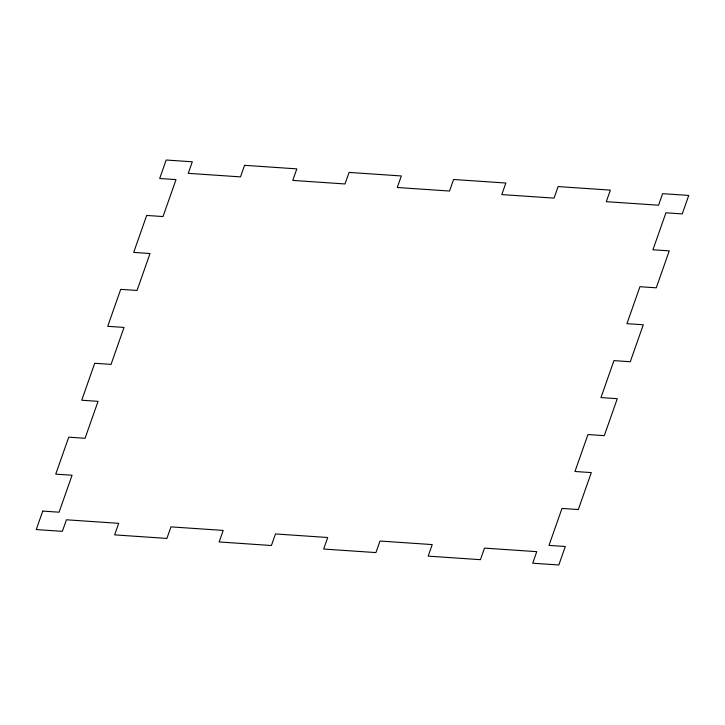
<?xml version="1.0" encoding="UTF-8"?>
<svg xmlns="http://www.w3.org/2000/svg" width="725" height="725" viewBox="0 0 725 725"><rect width="100%" height="100%" fill="white"/><g stroke="black" fill="none" stroke-linecap="round" stroke-linejoin="round"><path stroke-width="1.09" d="M42.748 511.089L36.25 529.567L62.377 531.334L66.437 519.789L118.701 523.332L114.632 534.878L166.895 538.421L170.955 526.876L223.209 530.41L219.149 541.965L271.404 545.508L275.464 533.953L327.727 537.497L323.667 549.043L375.922 552.586L379.982 541.04L432.236 544.584L428.176 556.129L480.439 559.673L484.499 548.118L536.754 551.662L532.694 563.216L558.821 564.983L565.319 546.505L548.988 545.399L561.984 508.442L578.314 509.548L591.301 472.6L574.97 471.486L587.966 434.538L604.297 435.643L617.292 398.687L600.962 397.581L613.948 360.624L630.279 361.73L643.274 324.773L626.944 323.667L639.939 286.71L656.27 287.825L669.257 250.868L652.935 249.763L665.922 212.806L682.252 213.911L688.75 195.433L662.623 193.666L658.563 205.211L606.299 201.668L610.368 190.122L558.105 186.579L554.045 198.124L501.791 194.59L505.851 183.035L453.596 179.492L449.536 191.047L397.273 187.503L401.333 175.958L349.078 172.414L345.018 183.96L292.764 180.416L296.824 168.871L244.561 165.327L240.501 176.882L188.246 173.338L192.306 161.784L166.179 160.017L159.681 178.495L176.012 179.601L163.016 216.558L146.686 215.452L133.699 252.4L150.03 253.514L137.034 290.462L120.703 289.357L107.708 326.313L124.038 327.419L111.052 364.376L94.721 363.27L81.726 400.227L98.056 401.333L85.061 438.29L68.73 437.175L55.743 474.132L72.065 475.237L59.078 512.194L42.748 511.089"/></g></svg>
